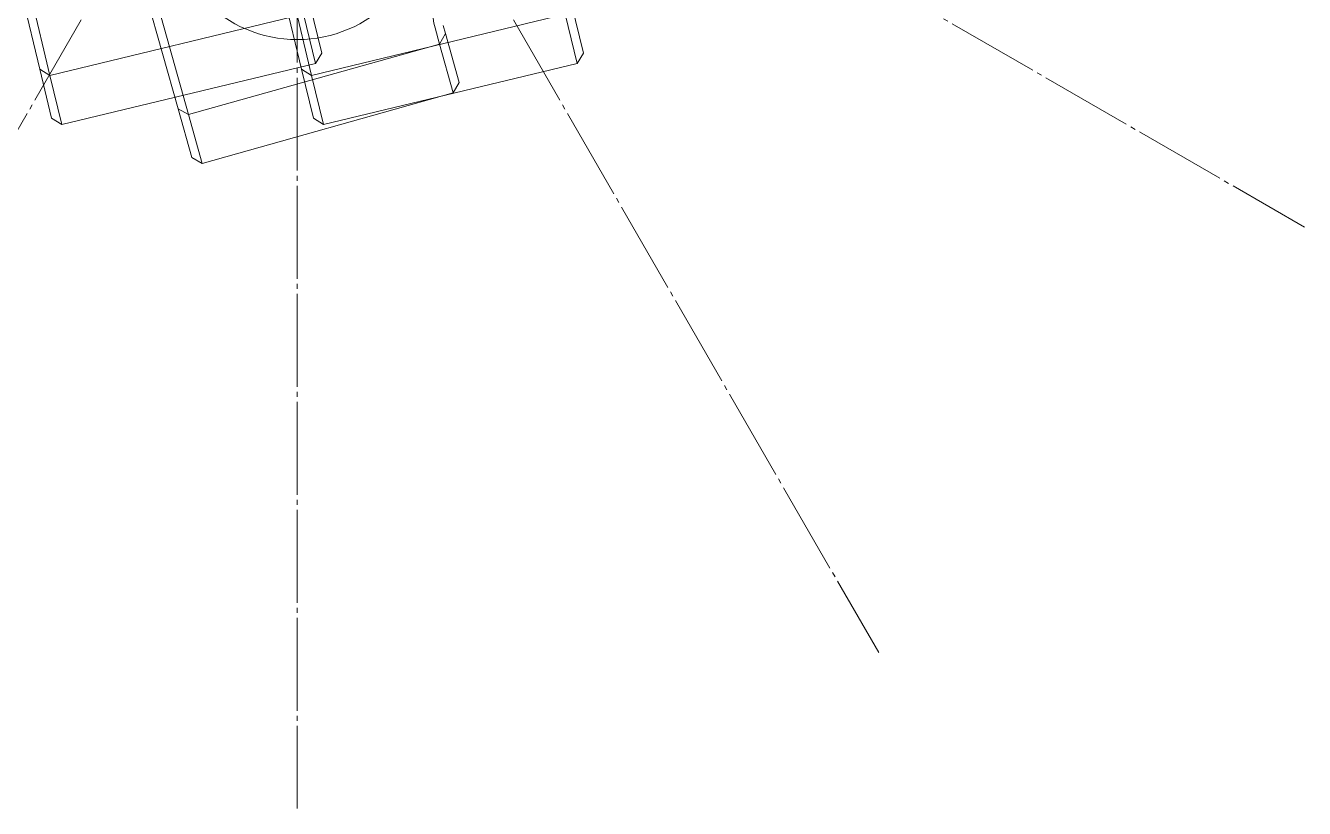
# Model space of a CAD drawing. Header units: millimetres. Extents: x 30 to 978, y -38 to 264.
# Drawn here: x 135.7 to 287.2, y -37.5 to 55.2 of the extents above; entities that cross this region are included whole.
import ezdxf

# ---------------------------------------------------------------- set-up
doc = ezdxf.new("R2010")
doc.units = ezdxf.units.MM
doc.linetypes.add('JIS_08_11', pattern=[12.8, 11, -0.6, 0.6, -0.6])
for name, color, linetype, lineweight in [('Center_L', 7, 'JIS_08_11', 13), ('deg240', 7, 'Continuous', 13), ('deg270', 7, 'Continuous', 13), ('deg300', 7, 'Continuous', 13)]:
    doc.layers.add(name, color=color, linetype=linetype, lineweight=lineweight)

msp = doc.modelspace()

# ---------------------------------------------------------------- linework, layer by layer
at = {"layer": 'Center_L'}
for q in [(99.03, -19.09), (287.22, 31.33), (236.8, -19.09), (167.92, -37.55)]:
    msp.add_line((167.92, 100.22), q, dxfattribs=at)
at = {"layer": 'deg240'}
for p, q in [((132.97, 68.52), (137.42, 50.05)), ((138.62, 49.31), (133.94, 68.76)), ((170.81, 51.92), (169.4, 57.75)), ((168.67, 56.55), (138.62, 49.31)), ((170.07, 50.71), (168.67, 56.55)), ((170.81, 51.92), (170.07, 50.71)), ((138.62, 49.31), (137.42, 50.05)), ((137.42, 50.05), (138.82, 44.22)), ((170.07, 50.71), (140.03, 43.48)), ((138.62, 49.31), (140.03, 43.48)), ((140.03, 43.48), (138.82, 44.22))]:
    msp.add_line(p, q, dxfattribs=at)
at = {"layer": 'deg270'}
for p, q in [((148.66, 63.65), (153.79, 45.35)), ((155.03, 44.66), (149.62, 63.92)), ((184.24, 54.94), (184.78, 53.01)), ((185.2, 55.21), (185.47, 54.25)), ((184.78, 53.01), (185.47, 54.25)), ((187.09, 48.47), (185.47, 54.25)), ((184.78, 53.01), (155.03, 44.66)), ((186.4, 47.24), (184.78, 53.01)), ((186.4, 47.24), (156.65, 38.88)), ((187.09, 48.47), (186.4, 47.24)), ((155.03, 44.66), (153.79, 45.35)), ((153.79, 45.35), (155.42, 39.58)), ((155.03, 44.66), (156.65, 38.88)), ((156.65, 38.88), (155.42, 39.58))]:
    msp.add_line(p, q, dxfattribs=at)
msp.add_circle((167.92, 69.05), 15.5, dxfattribs=at)
msp.add_arc((190.98, 56.83), 7, 121.4296, 195.6804, dxfattribs=at)
at = {"layer": 'deg300'}
for p, q in [((163.97, 68.52), (168.42, 50.05)), ((169.62, 49.31), (164.94, 68.76)), ((201.81, 51.92), (200.4, 57.75)), ((199.67, 56.55), (169.62, 49.31)), ((201.07, 50.71), (199.67, 56.55)), ((201.81, 51.92), (201.07, 50.71)), ((169.62, 49.31), (168.42, 50.05)), ((168.42, 50.05), (169.82, 44.22)), ((201.07, 50.71), (171.03, 43.48)), ((169.62, 49.31), (171.03, 43.48)), ((171.03, 43.48), (169.82, 44.22))]:
    msp.add_line(p, q, dxfattribs=at)

doc.saveas('drawing.dxf')
